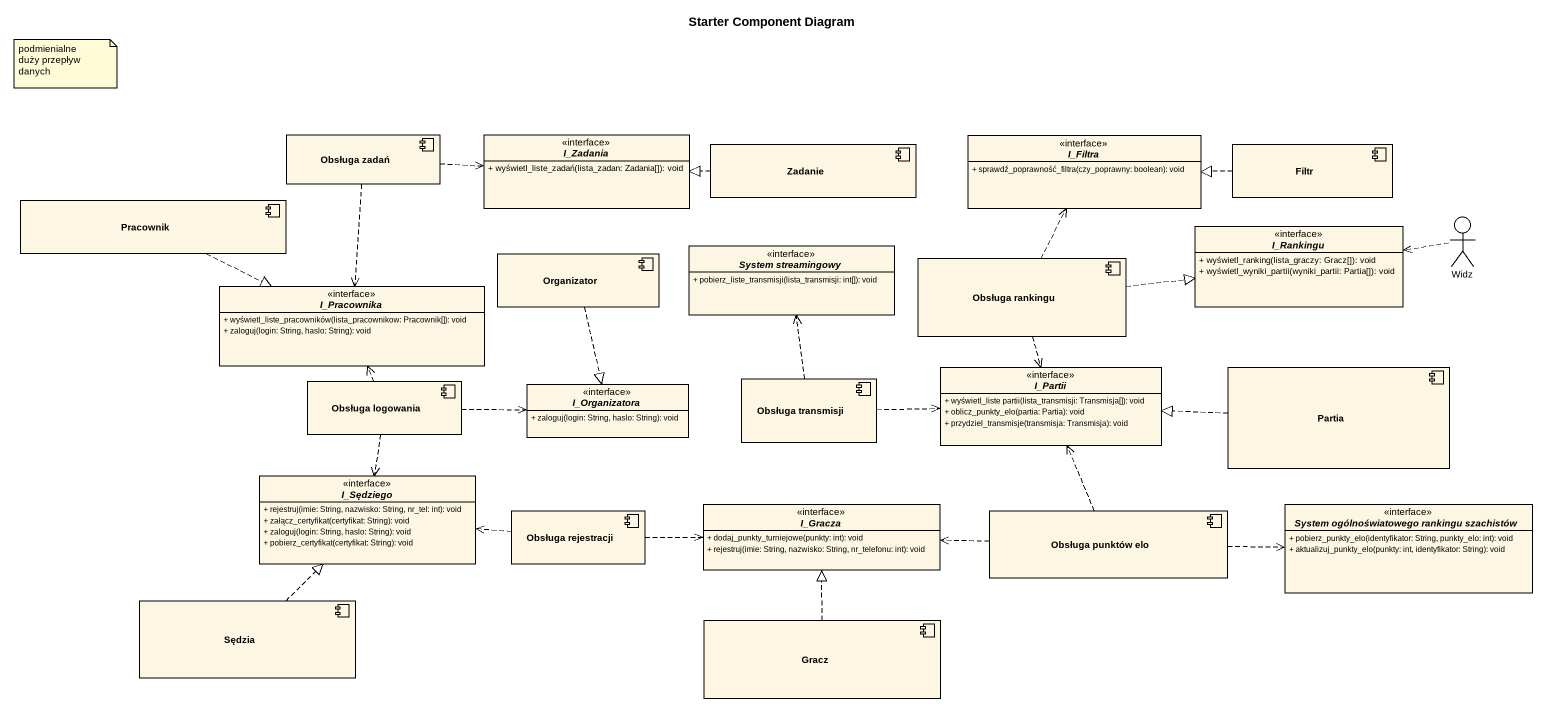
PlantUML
@startuml
title Starter Component Diagram
allowmixing
hide circle
hide empty members
skinparam classAttributeIconSize 0
component "Obsługa zadań" as Obsługa_zadań
interface I_Zadania {
  + wyświetl_liste_zadań(lista_zadan: Zadania[]): void
}
component Zadanie
interface I_Filtra {
  + sprawdź_poprawność_filtra(czy_poprawny: boolean): void
}
component Filtr
component Pracownik
interface "System streamingowy" as System_streamingowy {
  + pobierz_liste_transmisji(lista_transmisji: int[]): void
}
interface I_Rankingu {
  + wyświetl_ranking(lista_graczy: Gracz[]): void
  + wyświetl_wyniki_partii(wyniki_partii: Partia[]): void
}
actor Widz
interface I_Pracownika {
  + wyświetl_liste_pracowników(lista_pracownikow: Pracownik[]): void
  + zaloguj(login: String, haslo: String): void
}
component Organizator
component "Obsługa rankingu" as Obsługa_rankingu
component "Obsługa logowania" as Obsługa_logowania
interface I_Organizatora {
  + zaloguj(login: String, haslo: String): void
}
component "Obsługa transmisji" as Obsługa_transmisji
interface I_Partii {
  + wyświetl_liste partii(lista_transmisji: Transmisja[]): void
  + oblicz_punkty_elo(partia: Partia): void
  + przydziel_transmisje(transmisja: Transmisja): void
}
component Partia
interface I_Sędziego {
  + rejestruj(imie: String, nazwisko: String, nr_tel: int): void
  + załącz_certyfikat(certyfikat: String): void
  + zaloguj(login: String, haslo: String): void
  + pobierz_certyfikat(certyfikat: String): void
}
component "Obsługa rejestracji" as Obsługa_rejestracji
interface I_Gracza {
  + dodaj_punkty_turniejowe(punkty: int): void
  + rejestruj(imie: String, nazwisko: String, nr_telefonu: int): void
}
component "Obsługa punktów elo" as Obsługa_punktów_elo
interface "System ogólnoświatowego rankingu szachistów" as System_ogólnoświatowego {
  + pobierz_punkty_elo(identyfikator: String, punkty_elo: int): void
  + aktualizuj_punkty_elo(punkty: int, identyfikator: String): void
}
component Sędzia
component Gracz
Obsługa_zadań .right.> I_Zadania
Obsługa_zadań ..> I_Pracownika
Zadanie .left.|> I_Zadania
Filtr .left.|> I_Filtra
Pracownik .right.|> I_Pracownika
Widz .left.> I_Rankingu
Organizator ..|> I_Organizatora
Obsługa_rankingu .up.> I_Filtra
Obsługa_rankingu .right.|> I_Rankingu
Obsługa_rankingu ..> I_Partii
Obsługa_logowania .up.> I_Pracownika
Obsługa_logowania .right.> I_Organizatora
Obsługa_logowania ..> I_Sędziego
Obsługa_transmisji .up.> System_streamingowy
Obsługa_transmisji .right.> I_Partii
Partia .left.|> I_Partii
Obsługa_rejestracji .left.> I_Sędziego
Obsługa_rejestracji .right.> I_Gracza
Obsługa_punktów_elo .up.> I_Partii
Obsługa_punktów_elo .left.> I_Gracza
Obsługa_punktów_elo .right.> System_ogólnoświatowego
Sędzia .up.|> I_Sędziego
Gracz .up.|> I_Gracza
note as N1
  podmienialne
  duży przepływ danych
end note
@enduml
